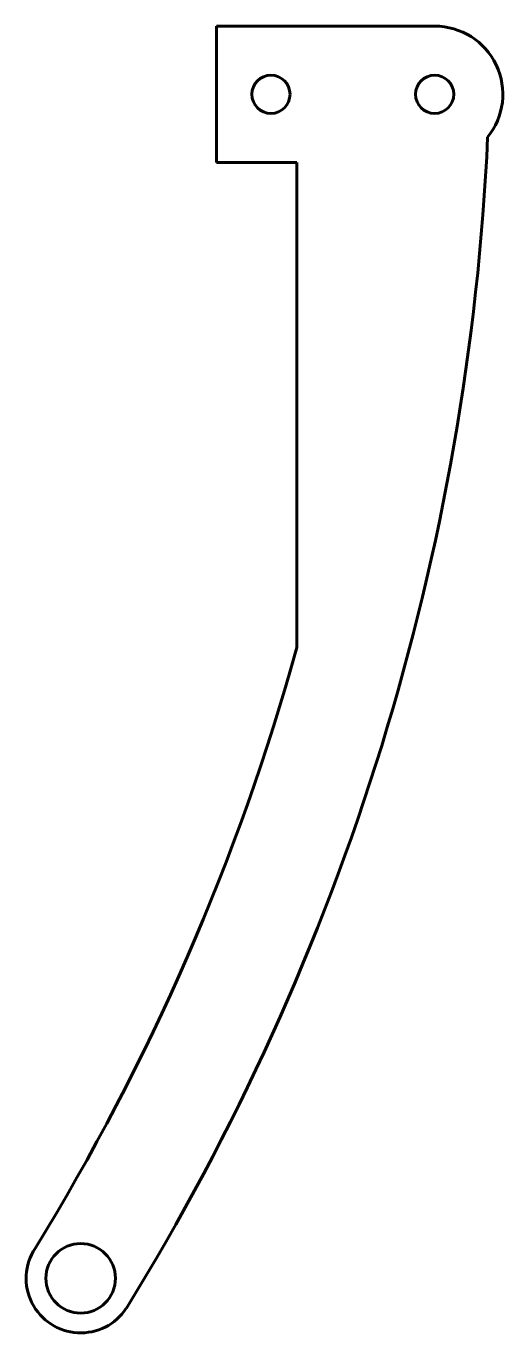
# Model space of a CAD drawing. Header units: millimetres. Extents: x -70 to 105, y -479 to 0.
import ezdxf

# ---------------------------------------------------------------- set-up
doc = ezdxf.new("R2010")
doc.units = ezdxf.units.MM
doc.linetypes.add('K5LT_BASIC', pattern=[0])

msp = doc.modelspace()

# ---------------------------------------------------------------- linework, layer by layer
at = {"color": 150, "linetype": 'K5LT_BASIC', "lineweight": 60, "true_color": 0x0080ff}
for p, q in [((0, 0), (0, -50)), ((80, 0), (0, 0)), ((0, -50), (29.45, -50)), ((29.45, -50), (29.45, -227.88))]:
    msp.add_line(p, q, dxfattribs=at)
for centre, radius in [((20, -25), 7), ((80, -25), 7), ((-49.73, -459.15), 12.75)]:
    msp.add_circle(centre, radius, dxfattribs=at)
for centre, radius, start, end in [((80, -25), 25, 320.9746, 90), ((-795, 0), 895.35, 328.32687, 357.39193), ((-795, 0), 855.37, 328.40168, 344.54901), ((-49.73, -459.15), 20, 146.7268, 326.7268)]:
    msp.add_arc(centre, radius, start, end, dxfattribs=at)

doc.saveas('drawing.dxf')
